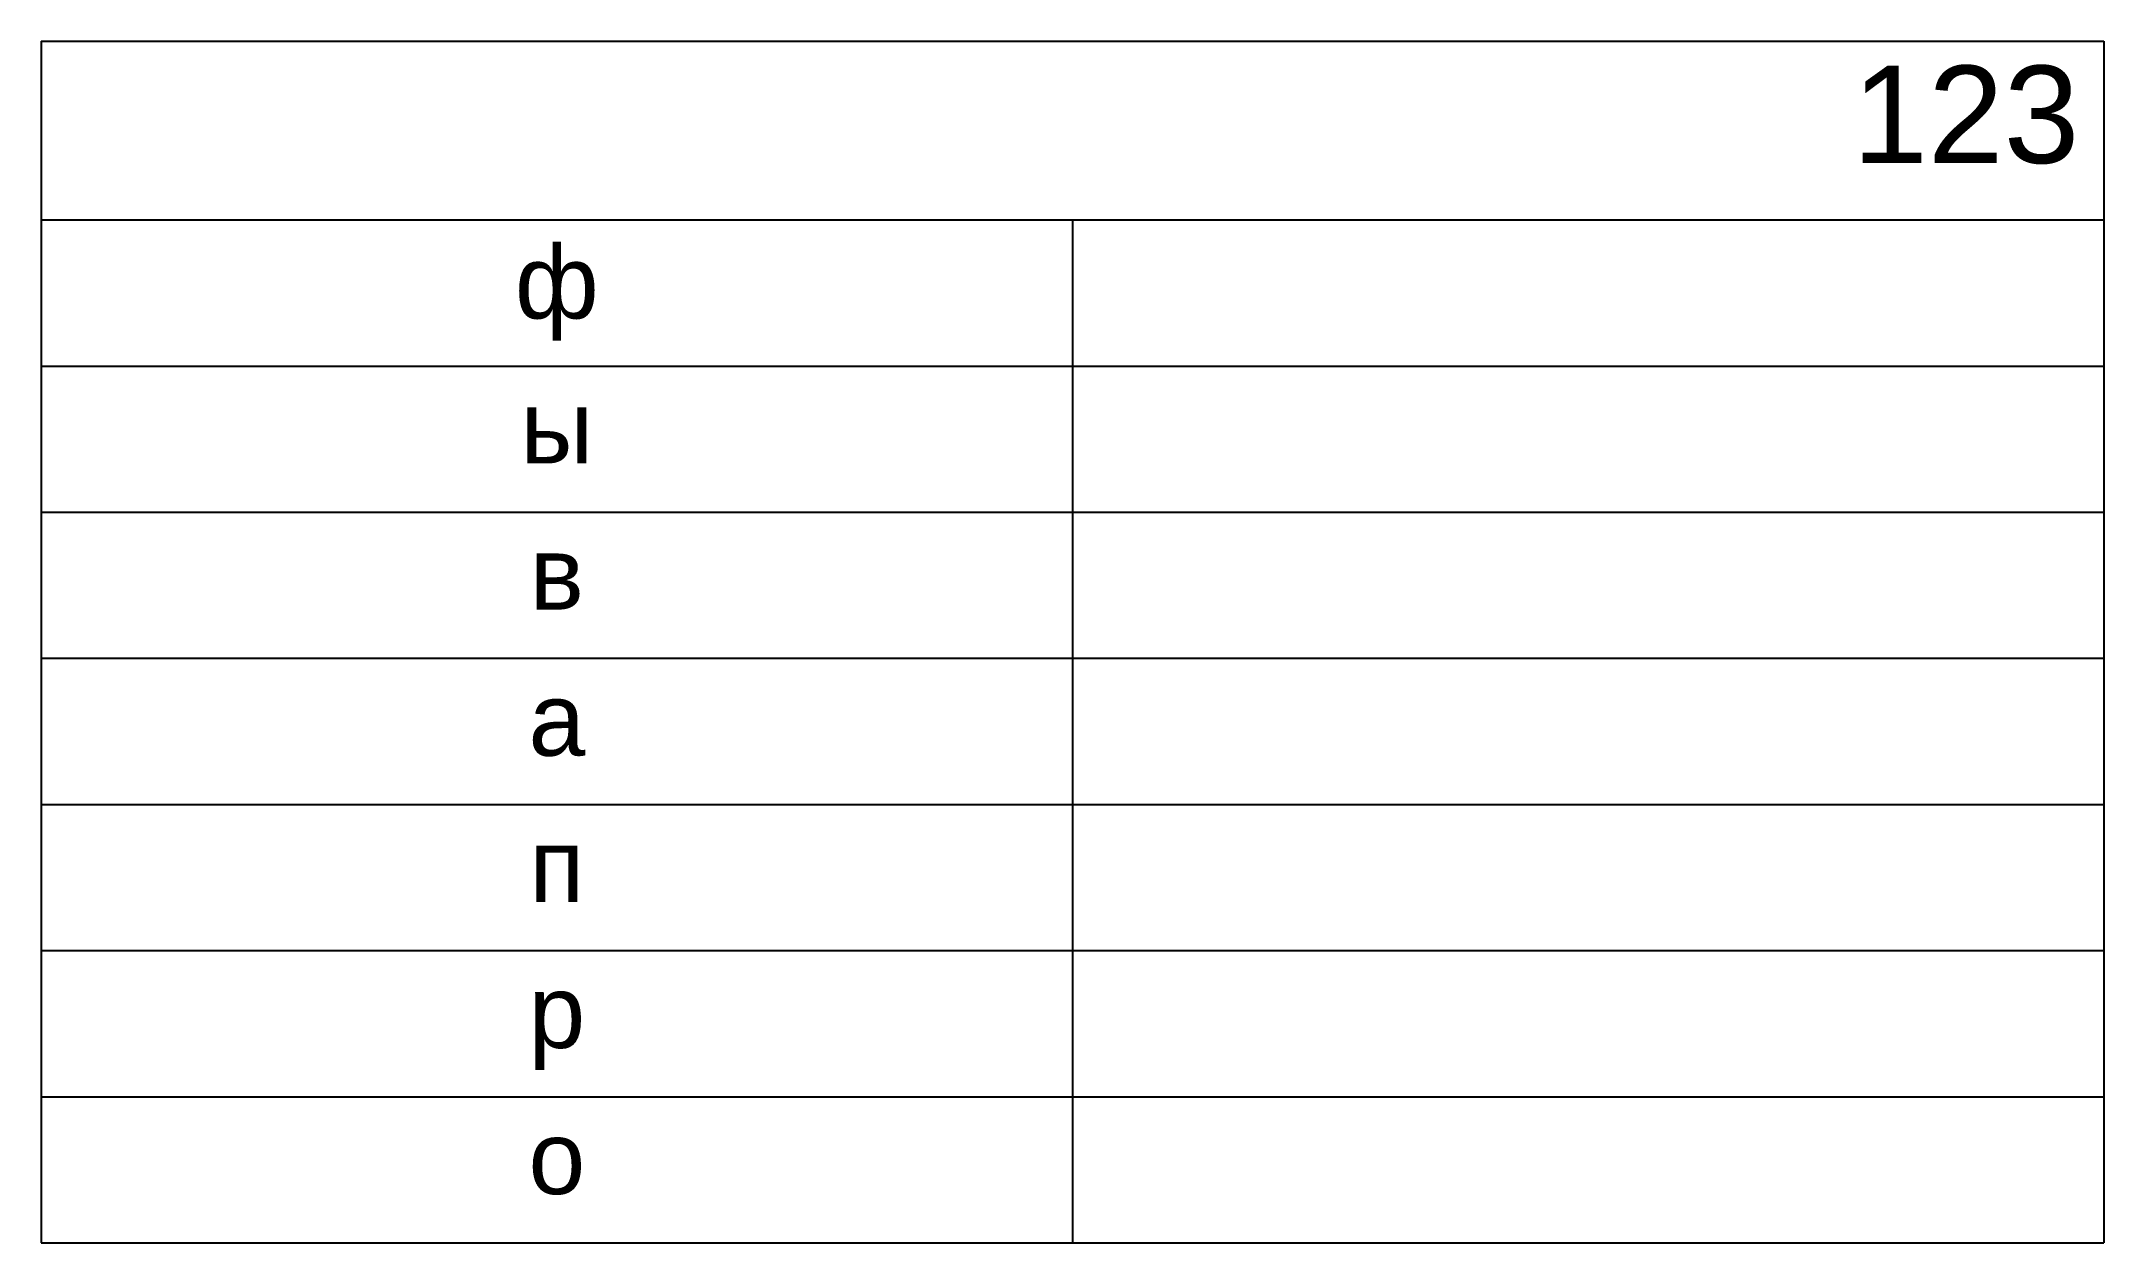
# Model space of a CAD drawing. Header units: millimetres. Extents: x 1745 to 1872, y 1927 to 2001.
import ezdxf

# ---------------------------------------------------------------- set-up
doc = ezdxf.new("R2010")
doc.units = ezdxf.units.MM
doc.styles.get("Standard").update_dxf_attribs({"font": 'arial.ttf'})

# ---------------------------------------------------------------- blocks, each defined once
blk = doc.blocks.new('*T1')
at = {"color": 0, "linetype": 'ByBlock', "lineweight": -2, "transparency": 16777216}
for p, q in [((0, 0), (127, 0)), ((0, 0), (0, -74)), ((127, 0), (127, -74)), ((0, -11), (127, -11)), ((63.5, -11), (63.5, -74)), ((0, -20), (127, -20)), ((0, -29), (127, -29)), ((0, -38), (127, -38)), ((0, -47), (127, -47)), ((0, -56), (127, -56)), ((0, -65), (127, -65)), ((0, -74), (127, -74))]:
    blk.add_line(p, q, dxfattribs=at)
at = {"color": 0, "transparency": 16777216}
for s, insert, char_height, width, attachment_point in [('123', (125.5, -1.5), 6, 124, 3), ('ф', (31.75, -15.5), 4.5, 60.5, 5), ('ы', (31.75, -21.5), 4.5, 60.5, 2), ('в', (31.75, -30.5), 4.5, 60.5, 2), ('а', (31.75, -39.5), 4.5, 60.5, 2), ('п', (31.75, -48.5), 4.5, 60.5, 2), ('р', (31.75, -57.5), 4.5, 60.5, 2), ('о', (31.75, -66.5), 4.5, 60.5, 2)]:
    blk.add_mtext(s, dxfattribs=dict(at, insert=insert, char_height=char_height, width=width, attachment_point=attachment_point))

msp = doc.modelspace()

# ---------------------------------------------------------------- block references
msp.add_blockref('*T1', (1745.47, 2000.82))

doc.saveas('drawing.dxf')
